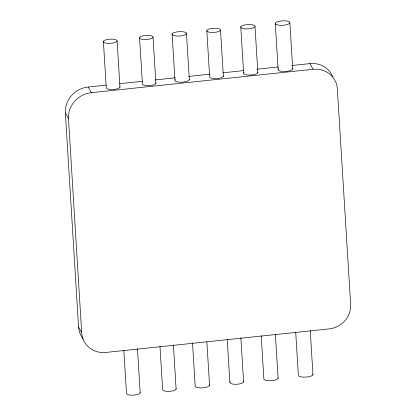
<?xml version="1.0" encoding="UTF-8"?>
<svg xmlns="http://www.w3.org/2000/svg" width="416" height="416" viewBox="0 0 416 416"><rect width="100%" height="100%" fill="white"/><g stroke="black" fill="none" stroke-linecap="round" stroke-linejoin="round"><path stroke-width="0.62" d="M82.992 338.744A23.223 21.902 -28.9 0 1 78.562 327.106L65.359 112.98A24.612 23.213 -28.9 0 1 88.166 87.012L106.22 85.108M119.761 83.678L142.329 81.297M155.225 79.94L175.219 77.828M188.76 76.398L210.038 74.152M222.934 72.795L243.568 70.616M257.109 69.186L278.387 66.94M291.928 65.51L309.982 63.606A23.223 21.902 -28.9 0 1 332.899 77.106M81.692 332.779L68.494 118.654A24.612 23.213 -28.9 0 1 91.296 92.685L313.118 69.28A23.223 21.902 -28.9 0 1 337.36 88.951L350.641 304.398A23.223 21.902 -28.9 0 1 329.118 328.9L105.934 352.451A23.223 21.902 -28.9 0 1 81.692 332.779L78.562 327.106M309.982 63.606L313.118 69.28M88.166 87.012L91.296 92.685M65.359 112.98L68.494 118.654M310.232 330.491L312.957 374.707M289.884 22.88A7.353 2.231 -3.5 0 1 278.294 25.116A7.353 2.231 -3.5 0 1 279.562 21.195A7.353 2.231 -3.5 0 1 289.884 22.88L292.729 69.014M295.703 332.145L298.35 375.076A7.353 2.231 -3.5 0 0 305.88 377.109A7.353 2.231 -3.5 0 0 312.9 374.124M275.278 23.249L278.122 69.384M275.361 334.157L278.086 378.373M255.013 26.541A7.166 2.174 -3.5 0 1 243.719 28.725A7.166 2.174 -3.5 0 1 244.962 24.903A7.166 2.174 -3.5 0 1 255.013 26.541L257.858 72.68M261.206 335.8L263.853 378.732A7.166 2.174 -3.5 0 0 271.19 380.713A7.166 2.174 -3.5 0 0 278.028 377.806M240.781 26.905L243.625 73.039M240.864 337.776L243.589 381.992M220.516 30.16A6.9 2.09 -3.5 0 1 209.633 32.261A6.9 2.09 -3.5 0 1 210.829 28.584A6.9 2.09 -3.5 0 1 220.516 30.16L223.361 76.3M227.23 339.404L229.876 382.335M206.804 30.508L209.648 76.648A6.9 2.09 -3.5 0 0 216.715 78.556A6.9 2.09 -3.5 0 0 223.304 75.754M206.872 341.905L209.56 385.476M186.482 33.649A7.238 2.194 -3.5 0 1 175.068 35.854A7.238 2.194 -3.5 0 1 176.322 31.99A7.238 2.194 -3.5 0 1 186.482 33.649L189.327 79.784M192.53 342.909L195.172 385.84A7.238 2.194 -3.5 0 0 202.587 387.847A7.238 2.194 -3.5 0 0 209.498 384.909M172.099 34.013L174.944 80.153M173.399 344.885L176.124 389.1M153.052 37.274A6.791 2.059 -3.5 0 1 142.35 39.338A6.791 2.059 -3.5 0 1 143.525 35.719A6.791 2.059 -3.5 0 1 153.052 37.274L155.896 83.408M159.988 346.507L162.635 389.444A6.791 2.059 -3.5 0 0 169.588 391.321A6.791 2.059 -3.5 0 0 176.072 388.565M139.563 37.617L142.407 83.751A6.791 2.059 -3.5 0 0 149.36 85.628A6.791 2.059 -3.5 0 0 155.844 82.872M137.467 348.686L140.192 392.902M117.12 41.075A6.9 2.09 -3.5 0 1 106.236 43.176A6.9 2.09 -3.5 0 1 107.432 39.494A6.9 2.09 -3.5 0 1 117.12 41.075L119.959 87.209M123.833 350.319L126.48 393.25A6.9 2.09 -3.5 0 0 133.546 395.158A6.9 2.09 -3.5 0 0 140.135 392.356M103.402 41.423L106.246 87.558A6.9 2.09 -3.5 0 0 113.313 89.466A6.9 2.09 -3.5 0 0 119.907 86.668M257.8 72.114A7.166 2.174 -3.5 0 1 250.026 75.067A7.166 2.174 -3.5 0 1 244.052 72.462M292.666 68.437A7.353 2.231 -3.5 0 1 284.69 71.464A7.353 2.231 -3.5 0 1 278.559 68.791M189.27 79.217A7.238 2.194 -3.5 0 1 181.412 82.196A7.238 2.194 -3.5 0 1 175.375 79.565M243.532 381.446A6.9 2.09 -3.5 0 1 236.044 384.29A6.9 2.09 -3.5 0 1 230.287 381.784"/></g></svg>
